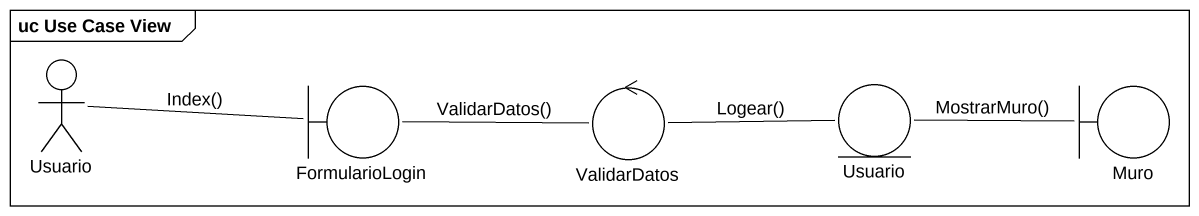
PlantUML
@startuml
mainframe uc Use Case View
actor Usuario
boundary FormularioLogin
control ValidarDatos
entity "Usuario" as Usuario_2
boundary Muro
Usuario -right- FormularioLogin : Index()
FormularioLogin -right- ValidarDatos : ValidarDatos()
ValidarDatos -right- Usuario_2 : Logear()
Usuario_2 -right- Muro : MostrarMuro()
@enduml
